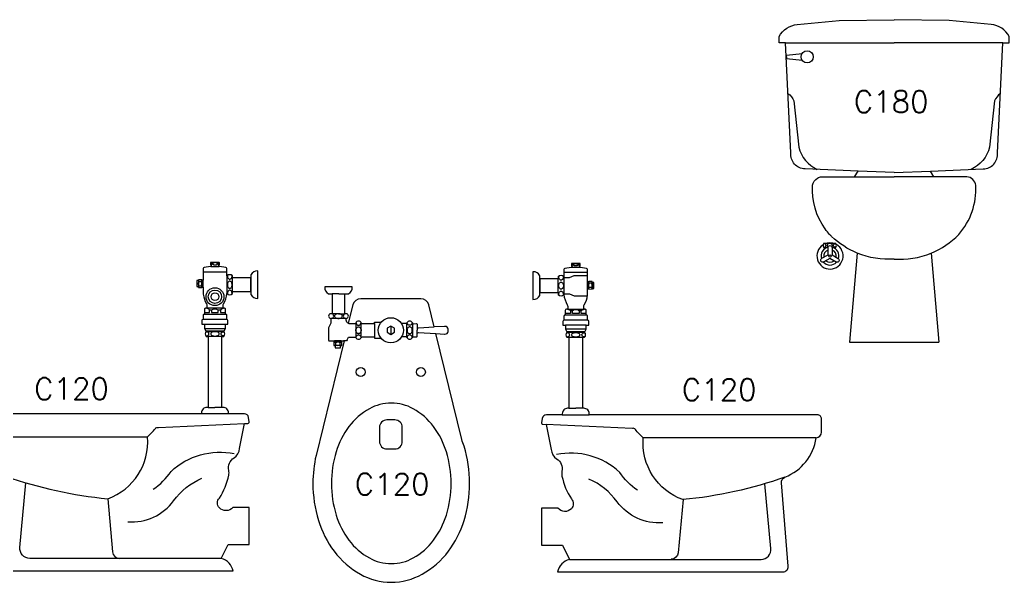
# Model space of a CAD drawing. Header units: inches. Extents: x -2548 to -2391, y 2200 to 2352.
# Drawn here: x -2443.529 to -2438.936, y 2320.831 to 2323.44 of the extents above; entities that cross this region are included whole.
import ezdxf
from ezdxf.enums import TextEntityAlignment as Align

# ---------------------------------------------------------------- set-up
doc = ezdxf.new("R2010")
doc.units = ezdxf.units.IN
doc.header["$MEASUREMENT"] = 0
for name, color, linetype in [('2', 2, 'Continuous'), ('WC-DET1', 15, 'Continuous'), ('WC-DET2', 10, 'Continuous'), ('WC-OUT', 7, 'Continuous'), ('WC-OUTL', 7, 'Continuous'), ('WC-SERIAL', 4, 'Continuous')]:
    doc.layers.add(name, color=color, linetype=linetype)
doc.styles.add('ROMANS', font='romans', dxfattribs={"height": 0.1})

msp = doc.modelspace()

# ---------------------------------------------------------------- linework, layer by layer
at = {"color": 1}
for points in [[(-2439.9739, 2323.33344), (-2440.00361, 2323.33344), (-2440.00361, 2323.3621, -0.2532869), (-2439.91961, 2323.4181), (-2439.72473, 2323.43613), (-2439.46961, 2323.4399)], [(-2438.96531, 2323.33344), (-2438.93561, 2323.33344), (-2438.93561, 2323.3621, 0.2532869), (-2439.01961, 2323.4181), (-2439.21448, 2323.43613), (-2439.46961, 2323.4399)], [(-2439.30175, 2322.73852), (-2439.0559, 2322.74792, 0.4269566), (-2438.98961, 2322.8221), (-2438.96531, 2323.33344)], [(-2439.78974, 2322.46972, -0.173206), (-2439.84806, 2322.67206, -0.2311834), (-2439.82563, 2322.70601)], [(-2439.2982, 2322.35758, 0.1028913), (-2439.16983, 2322.44432, 0.2001156), (-2439.09115, 2322.67206, 0.3431303), (-2439.13161, 2322.7121), (-2439.28561, 2322.7121)]]:
    msp.add_lwpolyline(points, format="xyb", dxfattribs=at)
for points in [[(-2439.65361, 2322.7121), (-2439.63746, 2322.73852)], [(-2439.28561, 2322.7121), (-2439.30175, 2322.73852)], [(-2439.80293, 2322.7121), (-2439.65361, 2322.7121)], [(-2439.64101, 2322.35758), (-2439.67751, 2321.9441)], [(-2439.2982, 2322.35758), (-2439.2617, 2321.9441)], [(-2439.67751, 2321.9441), (-2439.2617, 2321.9441)]]:
    msp.add_lwpolyline(points, dxfattribs=at)
at = {"layer": 'WC-DET1', "color": 1}
for p, q in [((-2442.6772, 2322.20031), (-2442.6772, 2322.23231)), ((-2442.5672, 2322.25251), (-2442.5672, 2322.16951)), ((-2441.0032, 2322.24811), (-2441.0032, 2322.16511)), ((-2440.8932, 2322.19191), (-2440.8932, 2322.22391)), ((-2442.00134, 2322.03169), (-2441.96934, 2322.03169)), ((-2441.96934, 2322.03469), (-2441.96934, 2322.03238)), ((-2441.96934, 2322.03238), (-2441.96934, 2322.03169)), ((-2441.96934, 2322.03169), (-2441.96934, 2321.96769)), ((-2441.70569, 2322.03469), (-2441.70569, 2322.03238)), ((-2441.70569, 2322.03238), (-2441.70569, 2322.03169)), ((-2441.70569, 2322.03169), (-2441.70569, 2321.96769)), ((-2441.80634, 2322.01869), (-2441.80634, 2321.98069)), ((-2441.96934, 2321.96769), (-2441.96934, 2321.96569)), ((-2441.70569, 2321.96769), (-2441.70569, 2321.96569)), ((-2442.55992, 2321.61194), (-2442.68548, 2321.61194)), ((-2441.01048, 2321.60754), (-2440.88491, 2321.60754))]:
    msp.add_line(p, q, dxfattribs=at)
for points in [[(-2439.9739, 2323.33344), (-2439.46961, 2323.33344)], [(-2438.96531, 2323.33344), (-2439.46961, 2323.33344)], [(-2439.96961, 2323.2681), (-2439.96961, 2323.2761), (-2439.89663, 2323.28403)], [(-2439.96961, 2323.2681), (-2439.96961, 2323.2601), (-2439.89663, 2323.25217)], [(-2439.65361, 2322.7121), (-2439.46961, 2322.7121)], [(-2439.28561, 2322.7121), (-2439.46961, 2322.7121)], [(-2439.79661, 2322.40323), (-2439.74081, 2322.40323)], [(-2442.6772, 2322.27151), (-2442.5672, 2322.27151)], [(-2442.6422, 2322.29551), (-2442.6032, 2322.29551)], [(-2440.8932, 2322.26711), (-2441.0032, 2322.26711)], [(-2440.9282, 2322.29111), (-2440.9672, 2322.29111)], [(-2442.6992, 2322.23031), (-2442.6992, 2322.20231)], [(-2442.6832, 2322.20031), (-2442.6832, 2322.23231)], [(-2441.0032, 2322.24434), (-2440.97748, 2322.24434), (-2440.95548, 2322.25434), (-2440.89748, 2322.25434), (-2440.89348, 2322.25234)], [(-2440.8872, 2322.19191), (-2440.8872, 2322.22391)], [(-2440.8712, 2322.22191), (-2440.8712, 2322.19391)], [(-2441.0032, 2322.1689), (-2440.97748, 2322.1689), (-2440.95548, 2322.1589), (-2440.89748, 2322.1589), (-2440.89348, 2322.1609)], [(-2442.67148, 2322.07451), (-2442.57448, 2322.07451)], [(-2442.58348, 2322.10151), (-2442.66248, 2322.10151)], [(-2440.98691, 2322.09711), (-2440.90791, 2322.09711)], [(-2442.67748, 2322.05051), (-2442.56792, 2322.05051)], [(-2442.67148, 2322.02851), (-2442.57448, 2322.02851)], [(-2442.01334, 2322.05469), (-2442.08534, 2322.05469)], [(-2441.94334, 2321.96569), (-2441.94334, 2322.03469)], [(-2441.88234, 2322.03169), (-2441.88234, 2322.03769), (-2441.85042, 2322.03769)], [(-2441.88234, 2322.03169), (-2441.88234, 2321.96869)], [(-2441.73169, 2321.96569), (-2441.73169, 2322.03469)], [(-2440.89291, 2322.04611), (-2441.00248, 2322.04611)], [(-2440.89891, 2322.07011), (-2440.99591, 2322.07011)], [(-2442.67148, 2322.00851), (-2442.57448, 2322.00851)], [(-2442.66148, 2321.99751), (-2442.58348, 2321.99751)], [(-2441.68369, 2322.01469), (-2441.68369, 2321.99969)], [(-2441.68369, 2321.98469), (-2441.68369, 2321.99969)], [(-2440.89891, 2322.02411), (-2440.99591, 2322.02411)], [(-2440.89891, 2322.00411), (-2440.99591, 2322.00411)], [(-2440.90891, 2321.99311), (-2440.98691, 2321.99311)], [(-2442.03622, 2321.95069), (-2442.06822, 2321.95069)], [(-2442.06822, 2321.9455), (-2442.03622, 2321.9455)], [(-2442.00934, 2321.95469), (-2442.01134, 2321.95069), (-2442.02634, 2321.95069)], [(-2442.00911, 2321.95469), (-2442.00275, 2321.96769)], [(-2442.00275, 2321.96769), (-2441.96934, 2321.96769)], [(-2441.88234, 2321.96869), (-2441.88234, 2321.96269), (-2441.85126, 2321.96269)], [(-2442.03934, 2321.9295), (-2442.06534, 2321.9295)], [(-2442.6547, 2321.64219), (-2442.6227, 2321.64219)], [(-2442.5907, 2321.64219), (-2442.6227, 2321.64219)], [(-2440.9797, 2321.63779), (-2440.9477, 2321.63779)], [(-2440.9157, 2321.63779), (-2440.9477, 2321.63779)]]:
    msp.add_lwpolyline(points, dxfattribs=at)
for points in [[(-2439.96273, 2323.09828, -0.1286285), (-2439.93561, 2323.0641), (-2439.91256, 2322.84893, 0.2197291), (-2439.82712, 2322.74578, -8.8963244)], [(-2438.97649, 2323.09828, 0.1286285), (-2439.00361, 2323.0641), (-2439.02665, 2322.84893, -0.2197291), (-2439.11209, 2322.74578, 8.8963244)], [(-2439.46961, 2322.7321), (-2439.63746, 2322.73852, -0.4269566)], [(-2439.46961, 2322.7321), (-2439.30175, 2322.73852, 0.4269566)], [(-2439.82563, 2322.70601, -0.1037193), (-2439.80761, 2322.7121), (-2439.80293, 2322.7121)], [(-2439.76841, 2322.33302), (-2439.79637, 2322.31687, -1), (-2439.80597, 2322.3335), (-2439.77681, 2322.35034)], [(-2439.78308, 2322.38283), (-2439.79661, 2322.38283, -0.5105686)], [(-2439.77681, 2322.35034), (-2439.77681, 2322.38263, -1), (-2439.75761, 2322.38263), (-2439.75761, 2322.34895)], [(-2439.75761, 2322.34895), (-2439.72964, 2322.33281, -1), (-2439.73924, 2322.31618), (-2439.76841, 2322.33302)], [(-2439.74081, 2322.38283), (-2439.75214, 2322.38283, -0.5105686)], [(-2439.46961, 2322.3301, -0.1156063), (-2439.64101, 2322.35758, -0.2001156)], [(-2439.46961, 2322.3301, 0.1156063), (-2439.2982, 2322.35758, 0.2001156)], [(-2442.5412, 2322.17951), (-2442.5412, 2322.24251, 0.3846154)], [(-2441.0292, 2322.17511), (-2441.0292, 2322.23811, -0.3846154)], [(-2442.04734, 2322.16869), (-2442.07934, 2322.16869, -0.2932252)], [(-2442.04734, 2322.16869), (-2442.01934, 2322.16869, 0.3351146)], [(-2442.04934, 2322.07669), (-2442.07934, 2322.07669, 0.9132146)], [(-2442.04934, 2322.07669), (-2442.01934, 2322.07669, -0.9132146)], [(-2441.94334, 2322.03369, 0.236068), (-2441.93834, 2322.03069), (-2441.88234, 2322.03069, 0.4428892)], [(-2441.73169, 2322.03369, -0.236068), (-2441.73669, 2322.03069), (-2441.75708, 2322.03069, -0.6447007)], [(-2441.70569, 2322.03169, 0.4142136), (-2441.70169, 2322.02969), (-2441.68769, 2322.03069, -0.2740444), (-2441.68369, 2322.02869), (-2441.68369, 2322.01469)], [(-2442.66148, 2321.99451), (-2442.58348, 2321.99451, -0.4354748)], [(-2441.70569, 2321.96769, -0.4142136), (-2441.70169, 2321.96969), (-2441.68769, 2321.96869, 0.2740444), (-2441.68369, 2321.97069), (-2441.68369, 2321.98469)], [(-2441.68369, 2322.01469, 0.3866069), (-2441.67769, 2322.01069), (-2441.60481, 2322.01491, -0.0166027)], [(-2441.68369, 2321.98469, -0.3866069), (-2441.67769, 2321.98869), (-2441.59727, 2321.98404, 0.0166027)], [(-2440.90891, 2321.99011), (-2440.98691, 2321.99011, 0.4354748)], [(-2442.5907, 2321.97151), (-2442.6547, 2321.97151, -0.4354748)], [(-2441.94334, 2321.96569, -0.236068), (-2441.93834, 2321.96869), (-2441.88234, 2321.96869, -0.4428892)], [(-2441.73169, 2321.96569, 0.236068), (-2441.73669, 2321.96869), (-2441.75708, 2321.96869, 0.6447007)], [(-2440.9797, 2321.96711), (-2440.9157, 2321.96711, 0.4354748)], [(-2441.80634, 2321.58349), (-2441.82441, 2321.58349, 0.4142136), (-2441.85901, 2321.54889), (-2441.85901, 2321.48389, 0.4142136), (-2441.82441, 2321.44929), (-2441.78761, 2321.44929, 0.4142136), (-2441.75301, 2321.48389), (-2441.75301, 2321.54889, 0.4142136), (-2441.78761, 2321.58349), (-2441.80568, 2321.58349)], [(-2443.73679, 2321.50494), (-2442.9359, 2321.50494, 0.048756), (-2442.8995, 2321.54394, -0.3091537), (-2442.8849, 2321.54874), (-2442.48556, 2321.56708, 0.4489216)], [(-2439.8336, 2321.50054), (-2440.6345, 2321.50054, -0.048756), (-2440.6709, 2321.53954, 0.3091537), (-2440.6855, 2321.54434), (-2441.08484, 2321.56268, -0.4489216)], [(-2442.9091, 2321.26214, 0.0946957), (-2442.8267, 2321.34474, -0.2441086), (-2442.5329, 2321.42734, -11.298435)], [(-2440.6613, 2321.25774, -0.0946957), (-2440.7437, 2321.34034, 0.2441086), (-2441.0375, 2321.42294, 11.298435)], [(-2442.5939, 2320.94134), (-2443.48259, 2320.94134, -0.4418082), (-2443.52839, 2320.99162), (-2443.50027, 2321.29219)], [(-2443.0265, 2321.11114, 0.255695), (-2442.8145, 2321.20854, -0.1409519), (-2442.6835, 2321.31314, -10.2006835)], [(-2440.5439, 2321.10674, -0.255695), (-2440.7559, 2321.20414, 0.1409519), (-2440.8869, 2321.30874, 10.2006835)], [(-2440.9765, 2320.93694), (-2440.0878, 2320.93694, 0.4418082), (-2440.042, 2320.98722), (-2440.07012, 2321.28779)], [(-2443.12055, 2321.21836), (-2443.0979, 2320.97194, 0.3761446), (-2443.0661, 2320.94174, 0.5660009)], [(-2440.44985, 2321.21396), (-2440.4725, 2320.96754, -0.3761446), (-2440.5043, 2320.93734, -0.5660009)]]:
    msp.add_lwpolyline(points, format="xyb", dxfattribs=at)
msp.add_lwpolyline([(-2441.80634, 2322.01869), (-2441.82279, 2322.00919), (-2441.82279, 2321.99019), (-2441.80634, 2321.98069), (-2441.78988, 2321.99019), (-2441.78988, 2322.00919)], close=True, dxfattribs=at)
msp.add_lwpolyline([(-2441.80421, 2321.66189, 0.1274021), (-2441.90605, 2321.63552, 0.106146), (-2442.00064, 2321.55282, 0.0855157), (-2442.05983, 2321.43638, 0.0750619), (-2442.08201, 2321.28949, 0.0750619), (-2442.05983, 2321.1426, 0.0855157), (-2442.00064, 2321.02617, 0.106146), (-2441.90605, 2320.94347, 0.1274021), (-2441.80421, 2320.91709, 0.1274021), (-2441.70237, 2320.94347, 0.106146), (-2441.60777, 2321.02617, 0.0855157), (-2441.54859, 2321.1426, 0.0750619), (-2441.52641, 2321.28949, 0.0750619), (-2441.54859, 2321.43638, 0.0855157), (-2441.60777, 2321.55282, 0.106146), (-2441.70237, 2321.63552, 0.1274021)], format="xyb", close=True, dxfattribs=at)
for centre, radius in [((-2439.87361, 2323.2681), 0.028), ((-2439.76761, 2322.3441), 0.006), ((-2442.6227, 2322.15551), 0.0415), ((-2442.6227, 2322.15551), 0.031), ((-2442.6227, 2322.15551), 0.01802), ((-2441.80634, 2321.99969), 0.0582), ((-2441.94601, 2321.80609), 0.0206), ((-2441.66667, 2321.80609), 0.0206)]:
    msp.add_circle(centre, radius, dxfattribs=at)
for centre, radius, start, end in [((-2439.76761, 2322.3441), 0.06072, 122.03079, 60.70315), ((-2439.78301, 2322.39303), 0.017, 143.1301, 216.8699), ((-2439.76761, 2322.3441), 0.06072, 76.81824, 103.18176), ((-2439.75441, 2322.39303), 0.017, 323.1301, 36.8699), ((-2439.76761, 2322.3441), 0.0417, 102.38434, 196.4259), ((-2439.76761, 2322.3441), 0.02921, 108.36093, 189.97724), ((-2439.76761, 2322.3441), 0.0417, 342.38434, 76.4259), ((-2439.76761, 2322.3441), 0.02921, 348.36093, 69.97724), ((-2439.76761, 2322.3441), 0.0417, 222.38434, 316.4259), ((-2439.76761, 2322.3441), 0.02921, 228.36093, 309.97724), ((-2441.99846, 2322.04629), 0.01488, 249.77072, 258.85878), ((-2441.95634, 2322.02612), 0.01557, 33.39849, 146.60151), ((-2441.71869, 2322.02612), 0.01557, 33.39849, 146.60151), ((-2441.95634, 2321.97426), 0.01557, 213.39849, 326.60151), ((-2441.71869, 2321.97426), 0.01557, 213.39849, 326.60151)]:
    msp.add_arc(centre, radius, start, end, dxfattribs=at)
at = {"layer": 'WC-DET2', "color": 1}
for points in [[(-2439.79734, 2322.38388, 0.0550683), (-2439.7936, 2322.3846, 0.0854193), (-2439.78962, 2322.38662, 0.1061728), (-2439.78685, 2322.38978, 0.1276115), (-2439.78601, 2322.39303, 0.1276115), (-2439.78685, 2322.39628, 0.1061728), (-2439.78962, 2322.39944, 0.0854193), (-2439.7936, 2322.40146, 0.0550683), (-2439.79734, 2322.40217, 0.0749244)], [(-2439.76871, 2322.40223, 0.0749244), (-2439.77382, 2322.40146, 0.0854193), (-2439.7778, 2322.39944, 0.1061728), (-2439.78056, 2322.39628, 0.1276115), (-2439.78141, 2322.39303, 0.1276115), (-2439.78056, 2322.38978, 0.1061728), (-2439.7778, 2322.38662, 0.0335494), (-2439.77632, 2322.38566, 0.0749244)], [(-2439.75881, 2322.38728, 0.0797957), (-2439.75685, 2322.38978, 0.1276115), (-2439.75601, 2322.39303, 0.1276115), (-2439.75685, 2322.39628, 0.1061728), (-2439.75962, 2322.39944, 0.0854193), (-2439.7636, 2322.40146, 0.0749244), (-2439.76871, 2322.40223, 0.0749244)], [(-2439.74008, 2322.38388, -0.0550683), (-2439.74382, 2322.3846, -0.0854193), (-2439.7478, 2322.38662, -0.1061728), (-2439.75056, 2322.38978, -0.1276115), (-2439.75141, 2322.39303, -0.1276115), (-2439.75056, 2322.39628, -0.1061728), (-2439.7478, 2322.39944, -0.0854193), (-2439.74382, 2322.40146, -0.0550683), (-2439.74008, 2322.40217, -0.0749244)], [(-2442.6432, 2322.30288, 0.0733708), (-2442.63942, 2322.30412, 0.1042029), (-2442.63687, 2322.30615, 0.1747045), (-2442.6362, 2322.30801, 0.1747045), (-2442.63687, 2322.30988, 0.1042029), (-2442.63942, 2322.3119, 0.0649481), (-2442.64275, 2322.31306, 0.0052118), (-2442.6432, 2322.31315, 0.0510993)], [(-2442.6022, 2322.31293, 0.0545318), (-2442.60498, 2322.3119, 0.1042029), (-2442.60753, 2322.30988, 0.1747045), (-2442.6082, 2322.30801, 0.1747045), (-2442.60753, 2322.30615, 0.1042029), (-2442.60498, 2322.30412, 0.0545318), (-2442.6022, 2322.3031, 0.0510993)], [(-2440.9682, 2322.30853, -0.0545318), (-2440.96542, 2322.3075, -0.1042029), (-2440.96287, 2322.30548, -0.1747045), (-2440.9622, 2322.30361, -0.1747045), (-2440.96287, 2322.30175, -0.1042029), (-2440.96542, 2322.29972, -0.0545318), (-2440.9682, 2322.2987, -0.0510993)], [(-2440.9272, 2322.29848, -0.0733708), (-2440.93098, 2322.29972, -0.1042029), (-2440.93353, 2322.30175, -0.1747045), (-2440.9342, 2322.30361, -0.1747045), (-2440.93353, 2322.30548, -0.1042029), (-2440.93098, 2322.3075, -0.0649481), (-2440.92765, 2322.30866, -0.0052118), (-2440.9272, 2322.30875, -0.0510993)], [(-2442.56517, 2322.25411, 0.011121), (-2442.5652, 2322.25301, 0.067459), (-2442.56431, 2322.24645, 0.0798125), (-2442.56198, 2322.24135, 0.1071181), (-2442.55815, 2322.23764, 0.1398892), (-2442.5542, 2322.23651, 0.1398892), (-2442.55025, 2322.23764, 0.1071181), (-2442.54642, 2322.24135, 0.0798125), (-2442.54409, 2322.24645, 0.067459), (-2442.5432, 2322.25301, 0.011121), (-2442.54322, 2322.25411, 0.0798125)], [(-2441.00522, 2322.24971, -0.011121), (-2441.0052, 2322.24861, -0.067459), (-2441.00609, 2322.24205, -0.0798125), (-2441.00842, 2322.23695, -0.1071181), (-2441.01224, 2322.23324, -0.1398892), (-2441.0162, 2322.23211, -0.1398892), (-2441.02015, 2322.23324, -0.1071181), (-2441.02398, 2322.23695, -0.0798125), (-2441.02631, 2322.24205, -0.067459), (-2441.0272, 2322.24861, -0.011121), (-2441.02717, 2322.24971, -0.0798125)], [(-2442.5542, 2322.18551, 0.1398892), (-2442.55815, 2322.18439, 0.1071181), (-2442.56198, 2322.18068, 0.0798125), (-2442.56431, 2322.17558, 0.067459), (-2442.5652, 2322.16901, 0.011121), (-2442.56517, 2322.16792, 0.0798125)], [(-2442.54322, 2322.16792, 0.011121), (-2442.5432, 2322.16901, 0.067459), (-2442.54409, 2322.17558, 0.0798125), (-2442.54642, 2322.18068, 0.1071181), (-2442.55025, 2322.18439, 0.1398892), (-2442.5542, 2322.18551, 0.1398892)], [(-2441.02717, 2322.16352, -0.011121), (-2441.0272, 2322.16461, -0.067459), (-2441.02631, 2322.17118, -0.0798125), (-2441.02398, 2322.17628, -0.1071181), (-2441.02015, 2322.17999, -0.1398892), (-2441.0162, 2322.18111, -0.1398892)], [(-2441.0162, 2322.18111, -0.1398892), (-2441.01224, 2322.17999, -0.1071181), (-2441.00842, 2322.17628, -0.0798125), (-2441.00609, 2322.17118, -0.067459), (-2441.0052, 2322.16461, -0.011121), (-2441.00522, 2322.16352, -0.0798125)], [(-2442.64748, 2322.09451, 0.1339181), (-2442.66248, 2322.10151, -11.7103942)], [(-2442.63848, 2322.09451, -0.3228849), (-2442.60748, 2322.09451, 0.3228849)], [(-2442.59792, 2322.09451, -0.1339181), (-2442.58292, 2322.10151, 11.7103942)], [(-2440.97248, 2322.09011, 0.1339181), (-2440.98748, 2322.09711, -11.7103942)], [(-2440.93191, 2322.09011, 0.3228849), (-2440.96291, 2322.09011, -0.3228849)], [(-2440.92291, 2322.09011, -0.1339181), (-2440.90791, 2322.09711, 11.7103942)], [(-2441.96828, 2322.03611, 0.0712691), (-2441.96738, 2322.03238, 0.0857828), (-2441.96482, 2322.02738, 0.10607), (-2441.96074, 2322.02383, 0.1268224), (-2441.95634, 2322.02269, 0.1268224), (-2441.95194, 2322.02383, 0.10607), (-2441.94785, 2322.02738, 0.0857828), (-2441.9453, 2322.03238, 0.0712691), (-2441.9444, 2322.03611, 0.0754446)], [(-2441.70675, 2322.03611, -0.0712691), (-2441.70764, 2322.03238, -0.0857828), (-2441.7102, 2322.02738, -0.10607), (-2441.71428, 2322.02383, -0.1268224), (-2441.71869, 2322.02269, -0.1268224), (-2441.72309, 2322.02383, -0.10607), (-2441.72717, 2322.02738, -0.0857828), (-2441.72973, 2322.03238, -0.0712691), (-2441.73063, 2322.03611, -0.0754446)], [(-2442.66475, 2321.97284, 0.0216435), (-2442.66184, 2321.97338, 0.0700721), (-2442.65605, 2321.97559, 0.106079), (-2442.65169, 2321.97938, 0.1622003), (-2442.65048, 2321.98301, 0.1622003), (-2442.65169, 2321.98665, 0.106079), (-2442.65605, 2321.99044, 0.0700721), (-2442.66184, 2321.99265, 0.0216435), (-2442.66475, 2321.99319, 0.0563171)], [(-2442.58021, 2321.97284, -0.0216435), (-2442.58313, 2321.97338, -0.0700721), (-2442.58892, 2321.97559, -0.106079), (-2442.59327, 2321.97938, -0.1622003), (-2442.59448, 2321.98301, -0.1622003), (-2442.59327, 2321.98665, -0.106079), (-2442.58892, 2321.99044, -0.0700721), (-2442.58313, 2321.99265, -0.0216435), (-2442.58021, 2321.99319, -0.0563171)], [(-2440.99018, 2321.96844, 0.0216435), (-2440.98727, 2321.96898, 0.0700721), (-2440.98148, 2321.97119, 0.106079), (-2440.97713, 2321.97498, 0.1622003), (-2440.97591, 2321.97861, 0.1622003), (-2440.97713, 2321.98225, 0.106079), (-2440.98148, 2321.98604, 0.0700721), (-2440.98727, 2321.98825, 0.0216435), (-2440.99018, 2321.98879, 0.0563171)], [(-2440.90564, 2321.96844, -0.0216435), (-2440.90856, 2321.96898, -0.0700721), (-2440.91435, 2321.97119, -0.106079), (-2440.9187, 2321.97498, -0.1622003), (-2440.91991, 2321.97861, -0.1622003), (-2440.9187, 2321.98225, -0.106079), (-2440.91435, 2321.98604, -0.0700721), (-2440.90856, 2321.98825, -0.0216435), (-2440.90564, 2321.98879, -0.0563171)], [(-2441.96828, 2321.96427, -0.0567954), (-2441.96738, 2321.969, -0.0857828), (-2441.96482, 2321.97401, -0.10607), (-2441.96074, 2321.97756, -0.1268224), (-2441.95634, 2321.97869, -0.1268224), (-2441.95194, 2321.97756, -0.10607), (-2441.94785, 2321.97401, -0.0857828), (-2441.9453, 2321.969, -0.0567954), (-2441.9444, 2321.96427, -0.0754446)], [(-2441.70675, 2321.96427, 0.0567954), (-2441.70764, 2321.969, 0.0857828), (-2441.7102, 2321.97401, 0.10607), (-2441.71428, 2321.97756, 0.1268224), (-2441.71869, 2321.97869, 0.1268224), (-2441.72309, 2321.97756, 0.10607), (-2441.72717, 2321.97401, 0.0857828), (-2441.72973, 2321.969, 0.0567954), (-2441.73063, 2321.96427, 0.0754446)]]:
    msp.add_lwpolyline(points, format="xyb", dxfattribs=at)
for points in [[(-2442.6222, 2322.31351, 0.0510993), (-2442.62665, 2322.31306, 0.0649481), (-2442.62998, 2322.3119, 0.1042029), (-2442.63253, 2322.30988, 0.1747045), (-2442.6332, 2322.30801, 0.1747045), (-2442.63253, 2322.30615, 0.1042029), (-2442.62998, 2322.30412, 0.0649481), (-2442.62665, 2322.30297, 0.0510993), (-2442.6222, 2322.30251, 0.0510993), (-2442.61775, 2322.30297, 0.0649481), (-2442.61442, 2322.30412, 0.1042029), (-2442.61187, 2322.30615, 0.1747045), (-2442.6112, 2322.30801, 0.1747045), (-2442.61187, 2322.30988, 0.1042029), (-2442.61442, 2322.3119, 0.0649481), (-2442.61775, 2322.31306, 0.0510993)], [(-2440.9482, 2322.30911, -0.0510993), (-2440.94375, 2322.30866, -0.0649481), (-2440.94042, 2322.3075, -0.1042029), (-2440.93787, 2322.30548, -0.1747045), (-2440.9372, 2322.30361, -0.1747045), (-2440.93787, 2322.30175, -0.1042029), (-2440.94042, 2322.29972, -0.0649481), (-2440.94375, 2322.29857, -0.0510993), (-2440.9482, 2322.29811, -0.0510993), (-2440.95265, 2322.29857, -0.0649481), (-2440.95598, 2322.29972, -0.1042029), (-2440.95853, 2322.30175, -0.1747045), (-2440.9592, 2322.30361, -0.1747045), (-2440.95853, 2322.30548, -0.1042029), (-2440.95598, 2322.3075, -0.0649481), (-2440.95265, 2322.30866, -0.0510993)], [(-2442.5542, 2322.22751, 0.1398892), (-2442.55815, 2322.22639, 0.1071181), (-2442.56198, 2322.22268, 0.0798125), (-2442.56431, 2322.21758, 0.067459), (-2442.5652, 2322.21101, 0.067459), (-2442.56431, 2322.20445, 0.0798125), (-2442.56198, 2322.19935, 0.1071181), (-2442.55815, 2322.19564, 0.1398892), (-2442.5542, 2322.19451, 0.1398892), (-2442.55025, 2322.19564, 0.1071181), (-2442.54642, 2322.19935, 0.0798125), (-2442.54409, 2322.20445, 0.067459), (-2442.5432, 2322.21101, 0.067459), (-2442.54409, 2322.21758, 0.0798125), (-2442.54642, 2322.22268, 0.1071181), (-2442.55025, 2322.22639, 0.1398892)], [(-2441.0162, 2322.22311, -0.1398892), (-2441.01224, 2322.22199, -0.1071181), (-2441.00842, 2322.21828, -0.0798125), (-2441.00609, 2322.21318, -0.067459), (-2441.0052, 2322.20661, -0.067459), (-2441.00609, 2322.20005, -0.0798125), (-2441.00842, 2322.19495, -0.1071181), (-2441.01224, 2322.19124, -0.1398892), (-2441.0162, 2322.19011, -0.1398892), (-2441.02015, 2322.19124, -0.1071181), (-2441.02398, 2322.19495, -0.0798125), (-2441.02631, 2322.20005, -0.067459), (-2441.0272, 2322.20661, -0.067459), (-2441.02631, 2322.21318, -0.0798125), (-2441.02398, 2322.21828, -0.1071181), (-2441.02015, 2322.22199, -0.1398892)], [(-2442.04934, 2322.05469, 0.0620602), (-2442.04214, 2322.05559, 0.0752985), (-2442.03661, 2322.05791, 0.1070495), (-2442.03253, 2322.0618, 0.1500291), (-2442.03134, 2322.06569, 0.1500291), (-2442.03253, 2322.06958, 0.1070495), (-2442.03661, 2322.07347, 0.0752985), (-2442.04214, 2322.07579, 0.0620602), (-2442.04934, 2322.07669, 0.0620602), (-2442.05654, 2322.07579, 0.0752985), (-2442.06207, 2322.07347, 0.1070495), (-2442.06615, 2322.06958, 0.1500291), (-2442.06734, 2322.06569, 0.1500291), (-2442.06615, 2322.0618, 0.1070495), (-2442.06207, 2322.05791, 0.0752985), (-2442.05654, 2322.05559, 0.0620602)], [(-2442.62248, 2321.99351, 0.0563171), (-2442.63013, 2321.99265, 0.0700721), (-2442.63592, 2321.99044, 0.106079), (-2442.64027, 2321.98665, 0.1622003), (-2442.64148, 2321.98301, 0.1622003), (-2442.64027, 2321.97938, 0.106079), (-2442.63592, 2321.97559, 0.0700721), (-2442.63013, 2321.97338, 0.0563171), (-2442.62248, 2321.97251, 0.0563171), (-2442.61484, 2321.97338, 0.0700721), (-2442.60905, 2321.97559, 0.106079), (-2442.60469, 2321.97938, 0.1622003), (-2442.60348, 2321.98301, 0.1622003), (-2442.60469, 2321.98665, 0.106079), (-2442.60905, 2321.99044, 0.0700721), (-2442.61484, 2321.99265, 0.0563171)], [(-2441.94434, 2321.99969, -0.0754446), (-2441.9453, 2321.99338, -0.0857828), (-2441.94785, 2321.98838, -0.10607), (-2441.95194, 2321.98483, -0.1268224), (-2441.95634, 2321.98369, -0.1268224), (-2441.96074, 2321.98483, -0.10607), (-2441.96482, 2321.98838, -0.0857828), (-2441.96738, 2321.99338, -0.0754446), (-2441.96834, 2321.99969, -0.0754446), (-2441.96738, 2322.006, -0.0857828), (-2441.96482, 2322.01101, -0.10607), (-2441.96074, 2322.01456, -0.1268224), (-2441.95634, 2322.01569, -0.1268224), (-2441.95194, 2322.01456, -0.10607), (-2441.94785, 2322.01101, -0.0857828), (-2441.9453, 2322.006, -0.0754446)], [(-2441.73069, 2321.99969, 0.0754446), (-2441.72973, 2321.99338, 0.0857828), (-2441.72717, 2321.98838, 0.10607), (-2441.72309, 2321.98483, 0.1268224), (-2441.71869, 2321.98369, 0.1268224), (-2441.71428, 2321.98483, 0.10607), (-2441.7102, 2321.98838, 0.0857828), (-2441.70764, 2321.99338, 0.0754446), (-2441.70669, 2321.99969, 0.0754446), (-2441.70764, 2322.006, 0.0857828), (-2441.7102, 2322.01101, 0.10607), (-2441.71428, 2322.01456, 0.1268224), (-2441.71869, 2322.01569, 0.1268224), (-2441.72309, 2322.01456, 0.10607), (-2441.72717, 2322.01101, 0.0857828), (-2441.72973, 2322.006, 0.0754446)], [(-2440.94791, 2321.98911, -0.0563171), (-2440.94027, 2321.98825, -0.0700721), (-2440.93448, 2321.98604, -0.106079), (-2440.93013, 2321.98225, -0.1622003), (-2440.92891, 2321.97861, -0.1622003), (-2440.93013, 2321.97498, -0.106079), (-2440.93448, 2321.97119, -0.0700721), (-2440.94027, 2321.96898, -0.0563171), (-2440.94791, 2321.96811, -0.0563171), (-2440.95556, 2321.96898, -0.0700721), (-2440.96135, 2321.97119, -0.106079), (-2440.9657, 2321.97498, -0.1622003), (-2440.96691, 2321.97861, -0.1622003), (-2440.9657, 2321.98225, -0.106079), (-2440.96135, 2321.98604, -0.0700721), (-2440.95556, 2321.98825, -0.0563171)]]:
    msp.add_lwpolyline(points, format="xyb", close=True, dxfattribs=at)
for points in [[(-2442.6992, 2322.19831), (-2442.6972, 2322.20631), (-2442.6992, 2322.21631), (-2442.6972, 2322.22631), (-2442.6992, 2322.23431)], [(-2442.6972, 2322.22631), (-2442.6852, 2322.22631)], [(-2442.6832, 2322.19831), (-2442.6852, 2322.20631), (-2442.6832, 2322.21631), (-2442.6852, 2322.22631), (-2442.6832, 2322.23431)], [(-2440.8872, 2322.18991), (-2440.8852, 2322.19791), (-2440.8872, 2322.20791), (-2440.8852, 2322.21791), (-2440.8872, 2322.22591)], [(-2440.8732, 2322.21791), (-2440.8852, 2322.21791)], [(-2440.8712, 2322.18991), (-2440.8732, 2322.19791), (-2440.8712, 2322.20791), (-2440.8732, 2322.21791), (-2440.8712, 2322.22591)], [(-2442.6972, 2322.20631), (-2442.6852, 2322.20631)], [(-2440.8732, 2322.19791), (-2440.8852, 2322.19791)], [(-2442.67148, 2322.08251), (-2442.64748, 2322.08251), (-2442.64748, 2322.09451), (-2442.63848, 2322.09451), (-2442.63848, 2322.08251), (-2442.60748, 2322.08251), (-2442.60748, 2322.09451), (-2442.59748, 2322.09451), (-2442.59748, 2322.08251), (-2442.57414, 2322.08251)], [(-2440.89891, 2322.07811), (-2440.92291, 2322.07811), (-2440.92291, 2322.09011), (-2440.93191, 2322.09011), (-2440.93191, 2322.07811), (-2440.96291, 2322.07811), (-2440.96291, 2322.09011), (-2440.97291, 2322.09011), (-2440.97291, 2322.07811), (-2440.99626, 2322.07811)], [(-2442.07022, 2321.9455), (-2442.06222, 2321.9435), (-2442.05222, 2321.9455), (-2442.04222, 2321.9435), (-2442.03422, 2321.9455)], [(-2442.06222, 2321.9315), (-2442.06222, 2321.9435)], [(-2442.04222, 2321.9315), (-2442.04222, 2321.9435)], [(-2442.07022, 2321.9295), (-2442.06222, 2321.9315), (-2442.05222, 2321.9295), (-2442.04222, 2321.9315), (-2442.03422, 2321.9295)]]:
    msp.add_lwpolyline(points, dxfattribs=at)
for centre, start, end in [((-2442.08234, 2322.06569), 275.19443, 84.80557), ((-2442.01634, 2322.06569), 95.19443, 264.80557)]:
    msp.add_arc(centre, 0.01105, start, end, dxfattribs=at)
at = {"layer": 'WC-OUT', "color": 1}
for points in [[(-2443.58434, 2320.88314), (-2442.5377, 2320.88314, 0.2772634), (-2442.59341, 2320.94131), (-2442.5609, 2321.00654), (-2442.4637, 2321.00654), (-2442.4637, 2321.17814), (-2442.5401, 2321.17814, -0.4512687), (-2442.6021, 2321.17614, -0.3966477), (-2442.6021, 2321.22154, 0.0922912), (-2442.5587, 2321.32714, 0.1033047), (-2442.5587, 2321.34994, -0.3154765), (-2442.5339, 2321.40774, 0.254985), (-2442.5091, 2321.45134), (-2442.48556, 2321.56708), (-2442.4695, 2321.56782, 0.4489216), (-2442.46364, 2321.57505), (-2442.46701, 2321.59556, 0.3672597), (-2442.4863, 2321.61194), (-2442.55992, 2321.61194), (-2442.55992, 2321.61719, 0.4142136), (-2442.58492, 2321.64219), (-2442.5907, 2321.64219), (-2442.5907, 2321.97151), (-2442.58148, 2321.97151, 0.4354748), (-2442.58148, 2321.99451), (-2442.58348, 2321.99451), (-2442.58348, 2321.99751), (-2442.58048, 2321.99751), (-2442.57448, 2322.00851), (-2442.57448, 2322.02851), (-2442.56248, 2322.02851), (-2442.56248, 2322.04451, 0.3855051), (-2442.56792, 2322.05051), (-2442.56792, 2322.07051, 0.4142136), (-2442.57092, 2322.07351, -0.4142136), (-2442.57392, 2322.07651), (-2442.57392, 2322.09651, 0.4142136), (-2442.57892, 2322.10151), (-2442.5852, 2322.10151), (-2442.5852, 2322.11451, -0.144353), (-2442.5832, 2322.12251, 0.0954344), (-2442.5672, 2322.16951, 0.3846154), (-2442.5412, 2322.16951), (-2442.5412, 2322.17951), (-2442.45605, 2322.17951), (-2442.45605, 2322.24251), (-2442.5412, 2322.24251), (-2442.5412, 2322.25251, 0.3846154), (-2442.5672, 2322.25251), (-2442.5672, 2322.28551, 0.3173877), (-2442.5722, 2322.29051), (-2442.6012, 2322.29551), (-2442.6032, 2322.29551, -0.8113941), (-2442.6022, 2322.30251), (-2442.6022, 2322.31251, 0.3027756), (-2442.6052, 2322.31451), (-2442.64187, 2322.31451, 0.3027756), (-2442.6432, 2322.31251), (-2442.6432, 2322.30251, -0.8113941), (-2442.6422, 2322.29551), (-2442.6442, 2322.29551), (-2442.6732, 2322.29051, 0.3507811), (-2442.6772, 2322.28551), (-2442.6772, 2322.23231), (-2442.6832, 2322.23231), (-2442.6832, 2322.23431), (-2442.6992, 2322.23431), (-2442.6992, 2322.23031), (-2442.7072, 2322.23031), (-2442.7072, 2322.20231), (-2442.6992, 2322.20231), (-2442.6992, 2322.19831), (-2442.6832, 2322.19831), (-2442.6832, 2322.20031), (-2442.6772, 2322.20031), (-2442.6772, 2322.16651, 0.1019262), (-2442.6622, 2322.12251, -0.144353), (-2442.6602, 2322.11451), (-2442.6602, 2322.10151), (-2442.66648, 2322.10151, 0.4142136), (-2442.67148, 2322.09651), (-2442.67148, 2322.07651, -0.4142136), (-2442.67448, 2322.07351, 0.4142136), (-2442.67748, 2322.07051), (-2442.67748, 2322.05051, 0.4142136), (-2442.68348, 2322.04451), (-2442.68348, 2322.02851), (-2442.67148, 2322.02851), (-2442.67148, 2322.00851), (-2442.66548, 2321.99751), (-2442.66148, 2321.99751), (-2442.66148, 2321.99451), (-2442.66348, 2321.99451, 0.4354748), (-2442.66348, 2321.97151), (-2442.6547, 2321.97151), (-2442.6547, 2321.64219), (-2442.66048, 2321.64219, 0.4142136), (-2442.68548, 2321.61719), (-2442.68548, 2321.61194), (-2443.74415, 2321.61194, 0.4142136)], [(-2439.9767, 2321.31814, -0.0611625), (-2440.4501, 2321.21394, -0.339779), (-2440.6345, 2321.50054, 11.1919133)]]:
    msp.add_lwpolyline(points, format="xyb", dxfattribs=at)
for points in [[(-2439.9767, 2321.31814, 0.2664073), (-2439.83204, 2321.50058, 0.3972657), (-2439.8067, 2321.52744), (-2439.8067, 2321.58799, 0.4142136), (-2439.82625, 2321.60754), (-2440.88491, 2321.60754), (-2440.88491, 2321.61279, 0.4142136), (-2440.90991, 2321.63779), (-2440.9157, 2321.63779), (-2440.9157, 2321.96711), (-2440.90691, 2321.96711, 0.4354748), (-2440.90691, 2321.99011), (-2440.90891, 2321.99011), (-2440.90891, 2321.99311), (-2440.90491, 2321.99311), (-2440.89891, 2322.00411), (-2440.89891, 2322.02411), (-2440.88691, 2322.02411), (-2440.88691, 2322.04011, 0.4142136), (-2440.89291, 2322.04611), (-2440.89291, 2322.06611, 0.4142136), (-2440.89591, 2322.06911, -0.4142136), (-2440.89891, 2322.07211), (-2440.89891, 2322.09211, 0.4142136), (-2440.90391, 2322.09711), (-2440.9102, 2322.09711), (-2440.9102, 2322.11011, -0.144353), (-2440.9082, 2322.11811, 0.1019262), (-2440.8932, 2322.16211), (-2440.8932, 2322.19191), (-2440.8872, 2322.19191), (-2440.8712, 2322.18991), (-2440.8712, 2322.19391), (-2440.8632, 2322.19391), (-2440.8632, 2322.22191), (-2440.8712, 2322.22191), (-2440.8712, 2322.22591), (-2440.8872, 2322.22591), (-2440.8872, 2322.22391), (-2440.8932, 2322.22391), (-2440.8932, 2322.28111, 0.3507811), (-2440.8972, 2322.28611), (-2440.9262, 2322.29111), (-2440.9282, 2322.29111, -0.8113941), (-2440.9272, 2322.29811), (-2440.9272, 2322.30811, 0.3027756), (-2440.92853, 2322.31011), (-2440.9652, 2322.31011, 0.3027756), (-2440.9682, 2322.30811), (-2440.9682, 2322.29811, -0.8113941), (-2440.9672, 2322.29111), (-2440.9692, 2322.29111), (-2440.9982, 2322.28611, 0.3173877), (-2441.0032, 2322.28111), (-2441.0032, 2322.24811, 0.3846154), (-2441.0292, 2322.24811), (-2441.0292, 2322.23811), (-2441.11434, 2322.23811), (-2441.11434, 2322.17511), (-2441.0292, 2322.17511), (-2441.0292, 2322.16511, 0.3846154), (-2441.0032, 2322.16511, 0.0954344), (-2440.9872, 2322.11811, -0.144353), (-2440.9852, 2322.11011), (-2440.9852, 2322.09711), (-2440.99148, 2322.09711, 0.4142136), (-2440.99648, 2322.09211), (-2440.99648, 2322.07211, -0.4142136), (-2440.99948, 2322.06911, 0.4142136), (-2441.00248, 2322.06611), (-2441.00248, 2322.04611, 0.3855051), (-2441.00791, 2322.04011), (-2441.00791, 2322.02411), (-2440.99591, 2322.02411), (-2440.99591, 2322.00411), (-2440.98991, 2321.99311), (-2440.98691, 2321.99311), (-2440.98691, 2321.99011), (-2440.98891, 2321.99011, 0.4354748), (-2440.98891, 2321.96711), (-2440.9797, 2321.96711), (-2440.9797, 2321.63779), (-2440.98548, 2321.63779, 0.4142136), (-2441.01048, 2321.61279), (-2441.01048, 2321.60754), (-2441.0841, 2321.60754, 0.3672597), (-2441.10339, 2321.59116), (-2441.10676, 2321.57065, 0.4489216), (-2441.1009, 2321.56342), (-2441.08484, 2321.56268), (-2441.0613, 2321.44694, 0.254985), (-2441.0365, 2321.40334, -0.3154765), (-2441.0117, 2321.34554, 0.1033047), (-2441.0117, 2321.32274, 0.0922912), (-2440.9683, 2321.21714, -0.3966477), (-2440.9683, 2321.17174, -0.4512687), (-2441.0303, 2321.17374), (-2441.1067, 2321.17374), (-2441.1067, 2321.00214), (-2441.0095, 2321.00214), (-2440.97698, 2320.93691, 0.2772634), (-2441.0327, 2320.87874), (-2439.98606, 2320.87874, 0.4377417), (-2439.96179, 2320.90501), (-2439.9927, 2321.29214, -0.3310853)], [(-2442.42405, 2322.27531, 0.2932252), (-2442.45605, 2322.25731), (-2442.45605, 2322.24251), (-2442.45605, 2322.17951), (-2442.45605, 2322.16531, 0.2932252), (-2442.42405, 2322.14731), (-2442.42405, 2322.20931)], [(-2441.11434, 2322.23811), (-2441.11434, 2322.25291, 0.2932252), (-2441.14634, 2322.27091), (-2441.14634, 2322.20491), (-2441.14634, 2322.14291, 0.2932252), (-2441.11434, 2322.16091), (-2441.11434, 2322.17511)], [(-2442.15338, 2321.41944, 0.0561958), (-2442.16803, 2321.28949, 0.0750619), (-2442.14202, 2321.1172, 0.0855157), (-2442.06959, 2320.97473, 0.106146), (-2441.9478, 2320.86826, 0.1274021), (-2441.80421, 2320.83107, 0.1274021), (-2441.66061, 2320.86826, 0.106146), (-2441.53883, 2320.97473, 0.0855157), (-2441.4664, 2321.1172, 0.0750619), (-2441.44039, 2321.28949, 0.0750619), (-2441.4664, 2321.46178, 0.0176163), (-2441.4773, 2321.49309), (-2441.59727, 2321.98404), (-2441.55669, 2321.98169, 0.0243164), (-2441.55522, 2321.98168, 0.3895748), (-2441.54069, 2321.99469), (-2441.54069, 2321.99969), (-2441.54069, 2322.00469, 0.3895748), (-2441.55522, 2322.01771, 0.0243164), (-2441.55669, 2322.01769), (-2441.60481, 2322.01491), (-2441.62975, 2322.11695, 0.3456365), (-2441.66687, 2322.14609), (-2441.94581, 2322.14609, 0.3456365), (-2441.98293, 2322.11695), (-2442.00361, 2322.03233, -0.3215939), (-2442.01334, 2322.04669), (-2442.01334, 2322.05469, 0.9132146), (-2442.01334, 2322.07669), (-2442.01934, 2322.07669), (-2442.01934, 2322.15367), (-2442.01934, 2322.16869), (-2442.00334, 2322.16869, 0.2932252), (-2441.98534, 2322.20069), (-2442.04734, 2322.20069), (-2442.11334, 2322.20069, 0.2932252), (-2442.09534, 2322.16869), (-2442.07934, 2322.16869), (-2442.07934, 2322.07669), (-2442.08534, 2322.07669, 0.9132146), (-2442.08534, 2322.05469), (-2442.08534, 2322.03269), (-2442.09534, 2322.01069), (-2442.09534, 2321.95469), (-2442.09334, 2321.95069), (-2442.06822, 2321.95069), (-2442.06822, 2321.9455), (-2442.07022, 2321.9455), (-2442.07022, 2321.9295), (-2442.06534, 2321.9295), (-2442.06534, 2321.91869), (-2442.05865, 2321.91869), (-2442.03934, 2321.91869), (-2442.03934, 2321.9295), (-2442.03422, 2321.9295), (-2442.03422, 2321.9455), (-2442.03622, 2321.9455), (-2442.03622, 2321.95069), (-2442.02356, 2321.95069)]]:
    msp.add_lwpolyline(points, format="xyb", close=True, dxfattribs=at)
at = {"layer": 'WC-OUTL', "color": 1}
for points in [[(-2439.63746, 2322.73852), (-2439.88331, 2322.74792, -0.4269566), (-2439.94961, 2322.8221), (-2439.9739, 2323.33344)], [(-2439.75991, 2322.43493, -0.0087677), (-2439.76938, 2322.44432, -0.026008), (-2439.78974, 2322.46972, -0.2311834)], [(-2439.64101, 2322.35758, -0.0940388), (-2439.75991, 2322.43493, -0.026008)], [(-2443.5937, 2321.32254, 0.0611625), (-2443.1203, 2321.21834, 0.339779), (-2442.9359, 2321.50494, -11.1919133)]]:
    msp.add_lwpolyline(points, format="xyb", dxfattribs=at)

# ---------------------------------------------------------------- texts
at = {"layer": '2', "color": 1, "style": 'ROMANS', "flags": 8}
msp.add_attdef('C180', text='C180', height=0.1, dxfattribs=at).set_placement((-2439.48361, 2323.0601), align=Align.MIDDLE)
at = {"layer": 'WC-SERIAL', "color": 1, "style": 'ROMANS', "flags": 8}
for p in [(-2443.2885, 2321.72834), (-2440.2819, 2321.72394), (-2441.80001, 2321.28569)]:
    msp.add_attdef('C120', text='C120', height=0.1, dxfattribs=at).set_placement(p, align=Align.MIDDLE)

doc.saveas('drawing.dxf')
